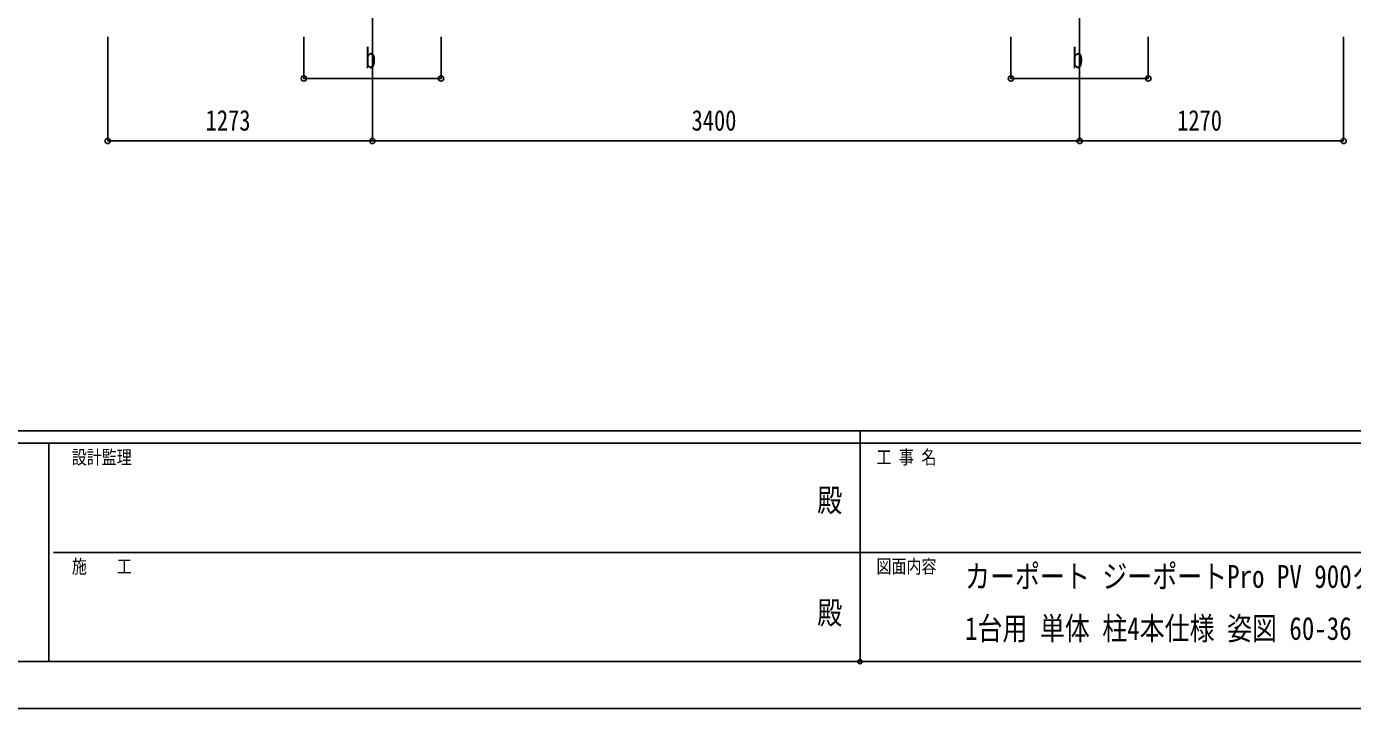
# Model space of a CAD drawing. Units: millimetres, scale not verified. Extents: x -12615 to 12615, y -8910 to 8910.
# Drawn here: x -4023 to 2352, y -8910 to -5632 of the extents above; entities that cross this region are included whole.
import ezdxf
from ezdxf.enums import TextEntityAlignment as Align

# ---------------------------------------------------------------- set-up
doc = ezdxf.new("R2010")
doc.units = ezdxf.units.MM
doc.header["$LTSCALE"] = 40
doc.header["$PDMODE"] = 32
doc.header["$PDSIZE"] = 20
for name, color, linetype in [('0-2_USER1', 3, 'Continuous'), ('0-3_YKK_12', 2, 'Continuous'), ('0-6_YKK_D', 6, 'Continuous'), ('0-7_YKK_ZWAK', 7, 'Continuous')]:
    doc.layers.add(name, color=color, linetype=linetype)
doc.styles.add('ＭＳ ゴシック', font='')
doc.styles.get('ＭＳ ゴシック').set_extended_font_data('MS Gothic')

msp = doc.modelspace()

# ---------------------------------------------------------------- linework, layer by layer
at = {"layer": '0-3_YKK_12'}
for p, q in [((-2359.71, -5332.18), (-2359.71, -5832.18)), ((1040.29, -5332.18), (1040.29, -5832.18))]:
    msp.add_line(p, q, dxfattribs=at)
at = {"layer": '0-6_YKK_D'}
for p, q in [((-3632.32, -5682.18), (-3632.32, -6183.18)), ((-2689.71, -5682.18), (-2689.71, -5883.18)), ((-2359.71, -5682.18), (-2359.71, -6183.18)), ((-2359.71, -5682.18), (-2359.71, -6183.18)), ((-2029.71, -5682.18), (-2029.71, -5883.18)), ((710.29, -5682.18), (710.29, -5883.18)), ((1040.29, -5682.18), (1040.29, -6183.18)), ((1040.29, -5682.18), (1040.29, -6183.18)), ((1370.29, -5682.18), (1370.29, -5883.18)), ((2309.8, -5682.18), (2309.8, -6183.18)), ((-2689.71, -5882.18), (-2029.71, -5882.18)), ((710.29, -5882.18), (1370.29, -5882.18)), ((-2359.71, -6182.18), (-3632.32, -6182.18)), ((-2359.71, -6182.18), (1040.29, -6182.18)), ((1040.29, -6182.18), (2309.8, -6182.18))]:
    msp.add_line(p, q, dxfattribs=at)
for centre in [(-2689.71, -5882.18), (-2029.71, -5882.18), (710.29, -5882.18), (1370.29, -5882.18), (-3632.32, -6182.18), (-2359.71, -6182.18), (-2359.71, -6182.18), (1040.29, -6182.18), (1040.29, -6182.18), (2309.8, -6182.18)]:
    msp.add_circle(centre, 12.75, dxfattribs=at)
at = {"layer": '0-7_YKK_ZWAK'}
for p, q in [((11685.06, -7575), (-11714.94, -7575)), ((-14.94, -7575), (-14.94, -8685)), ((-3914.94, -7635), (-11714.94, -7635)), ((-3914.94, -7635), (-3914.94, -8685)), ((-14.94, -7635), (-3914.94, -7635)), ((3885.06, -7635), (-14.94, -7635)), ((-3892.44, -8160), (-14.94, -8160)), ((-14.94, -8160), (3885.06, -8160)), ((-11714.94, -8685), (-3914.94, -8685)), ((-3914.94, -8685), (-14.94, -8685)), ((-14.94, -8685), (3885.06, -8685))]:
    msp.add_line(p, q, dxfattribs=at)
msp.add_lwpolyline([(-12615, -8910), (12615, -8910), (12615, 8910), (-12615, 8910)], close=True, dxfattribs=at)
msp.add_point((-14.94, -8685), dxfattribs=at)

# ---------------------------------------------------------------- texts
at = {"layer": '0-2_USER1', "style": 'ＭＳ ゴシック', "width": 0.8}
for s, p in [('カーポート ジーポートPro PV 900タイプ\u3000', (489.47, -8363.23)), ('1台用 単体 柱4本仕様 姿図 60-36', (489.47, -8613.23))]:
    msp.add_text(s, height=110, dxfattribs=at).set_placement(p, align=Align.BOTTOM_LEFT)
at = {"layer": '0-6_YKK_D', "style": 'ＭＳ ゴシック', "width": 0.8}
for s, p in [('b', (-2395.71, -5862.18)), ('b', (1004.29, -5862.18)), ('1273', (-3161.61, -6162.18)), ('3400', (-825.31, -6162.18)), ('1270', (1509.44, -6162.18))]:
    msp.add_text(s, height=98.97, dxfattribs=at).set_placement(p, align=Align.BOTTOM_LEFT)
at = {"layer": '0-7_YKK_ZWAK', "style": 'ＭＳ ゴシック', "width": 0.8}
for s, height, p in [('設計監理', 65.98, (-3804.94, -7755)), ('工 事 名', 65.98, (63.81, -7755)), ('殿', 110, (-221, -7997.5)), ('施\u3000\u3000工', 65.98, (-3804.94, -8280)), ('図面内容', 65.98, (63.81, -8280)), ('殿', 110, (-221, -8537.5))]:
    msp.add_text(s, height=height, dxfattribs=at).set_placement(p, align=Align.BOTTOM_LEFT)

doc.saveas('drawing.dxf')
